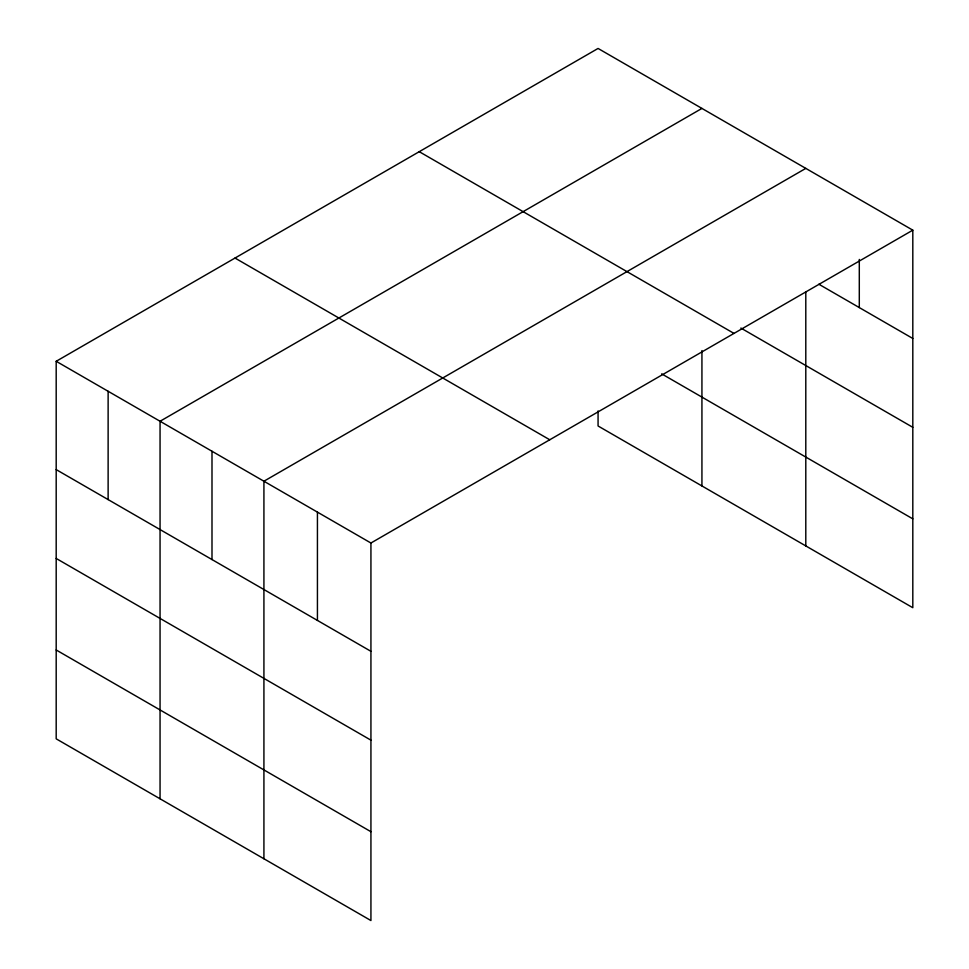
<?xml version="1.0" encoding="UTF-8"?>
<svg xmlns="http://www.w3.org/2000/svg" width="969" height="969" viewBox="0 0 969 969"><rect width="100%" height="100%" fill="white"/><g stroke="black" fill="none" stroke-linecap="round" stroke-linejoin="round"><path stroke-width="1.45" d="M805.796 291.742L805.796 545.922M598.067 410.929L598.067 425.985L912.81 607.708L912.81 230.162L598.067 48.45L56.19 361.292L56.19 738.838L370.933 920.55L370.933 543.015L56.19 361.292M701.931 108.419L160.055 421.261L160.055 798.795M805.796 168.388L263.919 481.23L263.919 858.764M370.933 543.015L912.81 230.162M818.841 284.22L912.81 338.472M740.873 328.055L912.81 427.317M419.25 151.685L733.993 333.409M661.682 373.864L912.81 518.851M235.007 258.057L549.75 439.769M56.19 469.602L370.933 651.313M56.19 558.447L370.933 740.159M56.19 649.981L370.933 831.705M859.297 259.438L859.297 307.573M701.931 350.584L701.931 485.953M317.432 512.116L317.432 620.426M211.993 451.251L211.993 559.549M108.128 391.282L108.128 499.58"/></g></svg>
